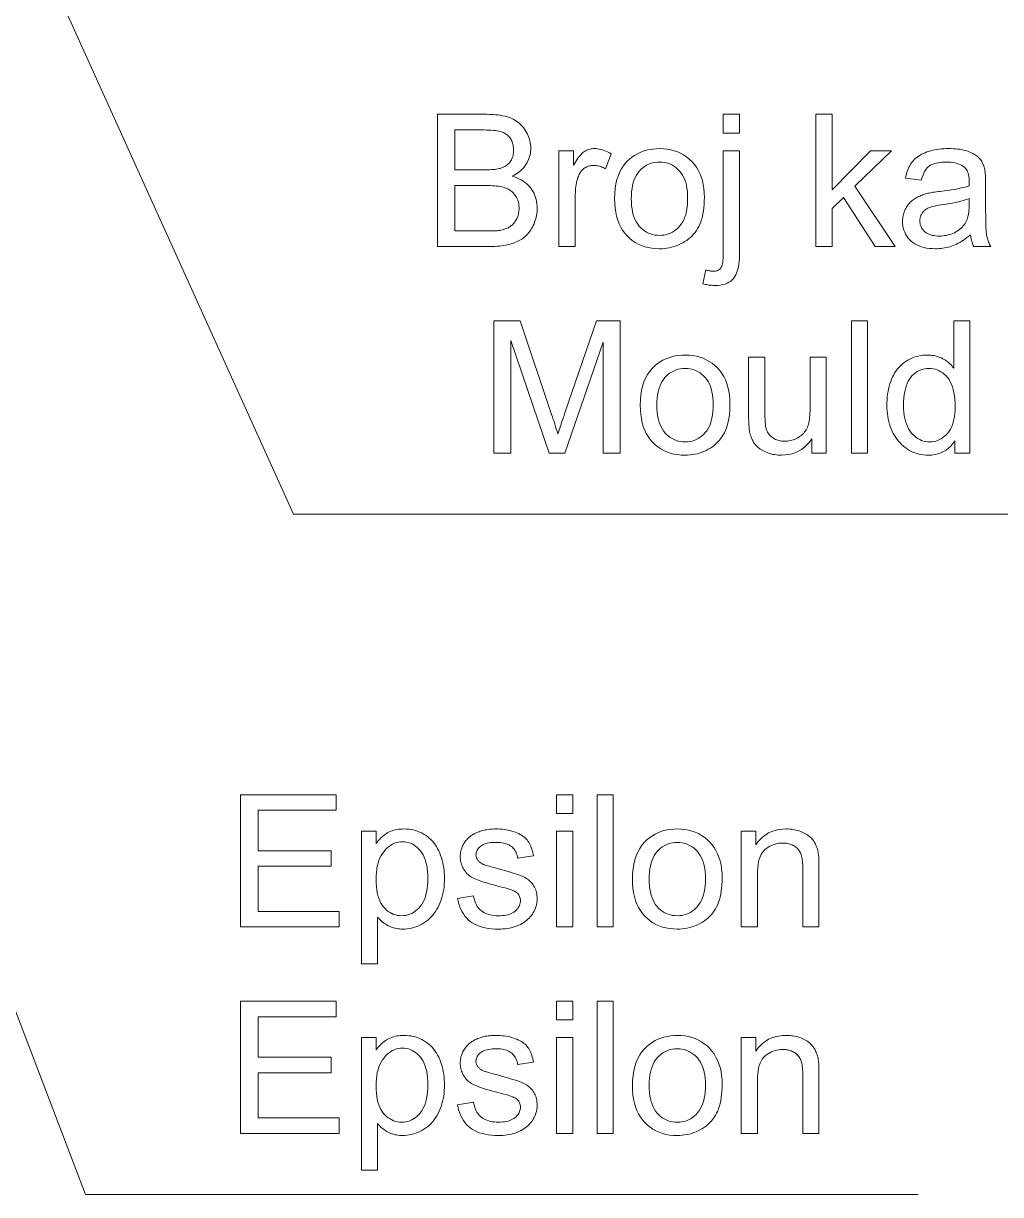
# Model space of a CAD drawing. Extents: x 0 to 297, y 0 to 420.
# Drawn here: x 139.35 to 161.52, y 125.25 to 151.81 of the extents above; entities that cross this region are included whole.
import ezdxf

# ---------------------------------------------------------------- set-up
doc = ezdxf.new("R2010")
doc.units = 0

msp = doc.modelspace()

# ---------------------------------------------------------------- linework, layer by layer
at = {"color": 7, "lineweight": 13}
for points in [[(126.334, 182.961), (145.477, 140.683), (169.403, 140.683)], [(118.818, 182.747), (140.756, 125.251), (159.655, 125.251)]]:
    msp.add_lwpolyline(points, dxfattribs=at)
for points in [[(148.743, 146.753), (148.743, 149.753), (149.868, 149.753), (149.936, 149.752), (150, 149.749), (150.062, 149.745), (150.121, 149.739), (150.178, 149.73), (150.232, 149.72), (150.283, 149.708), (150.331, 149.695), (150.377, 149.679), (150.42, 149.662), (150.46, 149.643), (150.499, 149.622), (150.536, 149.599), (150.571, 149.573), (150.605, 149.546), (150.636, 149.517), (150.666, 149.486), (150.694, 149.453), (150.721, 149.419), (150.745, 149.382), (150.767, 149.344), (150.787, 149.305), (150.805, 149.267), (150.82, 149.227), (150.833, 149.188), (150.844, 149.148), (150.852, 149.108), (150.858, 149.068), (150.861, 149.027), (150.863, 148.986), (150.862, 148.947), (150.858, 148.91), (150.853, 148.872), (150.846, 148.835), (150.837, 148.799), (150.825, 148.763), (150.812, 148.727), (150.796, 148.692), (150.778, 148.658), (150.758, 148.623), (150.736, 148.59), (150.712, 148.558), (150.686, 148.527), (150.658, 148.498), (150.627, 148.47), (150.595, 148.443), (150.56, 148.418), (150.523, 148.394), (150.484, 148.371), (150.443, 148.349), (150.496, 148.332), (150.547, 148.313), (150.595, 148.291), (150.641, 148.267), (150.684, 148.241), (150.724, 148.213), (150.763, 148.182), (150.798, 148.15), (150.831, 148.114), (150.862, 148.077), (150.889, 148.038), (150.914, 147.997), (150.936, 147.955), (150.955, 147.912), (150.971, 147.867), (150.985, 147.821), (150.995, 147.774), (151.002, 147.725), (151.006, 147.674), (151.008, 147.623), (151.007, 147.581), (151.004, 147.54), (151, 147.499), (150.994, 147.459), (150.986, 147.419), (150.976, 147.381), (150.964, 147.342), (150.951, 147.305), (150.936, 147.267), (150.919, 147.231), (150.901, 147.196), (150.882, 147.162), (150.862, 147.13), (150.841, 147.099), (150.819, 147.071), (150.797, 147.043), (150.774, 147.018), (150.75, 146.994), (150.725, 146.972), (150.699, 146.952), (150.672, 146.932), (150.644, 146.914), (150.614, 146.897), (150.584, 146.881), (150.551, 146.865), (150.518, 146.851), (150.483, 146.838), (150.447, 146.825), (150.409, 146.814), (150.37, 146.803), (150.33, 146.794), (150.288, 146.785), (150.244, 146.778), (150.198, 146.771), (150.151, 146.766), (150.101, 146.761), (150.05, 146.758), (149.998, 146.755), (149.943, 146.754), (149.887, 146.753)], [(155.232, 149.325), (155.232, 149.753), (155.6, 149.753), (155.6, 149.325)], [(157.331, 146.753), (157.331, 149.753), (157.7, 149.753), (157.7, 148.042), (158.571, 148.926), (159.048, 148.926), (158.217, 148.12), (159.132, 146.753), (158.678, 146.753), (157.96, 147.864), (157.7, 147.615), (157.7, 146.753)], [(149.14, 148.493), (149.788, 148.493), (149.84, 148.493), (149.888, 148.494), (149.933, 148.496), (149.976, 148.498), (150.015, 148.501), (150.051, 148.505), (150.085, 148.51), (150.115, 148.515), (150.142, 148.521), (150.167, 148.527), (150.196, 148.537), (150.224, 148.548), (150.251, 148.56), (150.276, 148.573), (150.3, 148.587), (150.322, 148.603), (150.342, 148.619), (150.361, 148.637), (150.379, 148.656), (150.395, 148.677), (150.41, 148.698), (150.423, 148.721), (150.434, 148.744), (150.444, 148.769), (150.453, 148.794), (150.46, 148.821), (150.465, 148.849), (150.469, 148.878), (150.471, 148.908), (150.472, 148.939), (150.471, 148.968), (150.469, 148.997), (150.465, 149.025), (150.46, 149.052), (150.454, 149.079), (150.446, 149.105), (150.437, 149.13), (150.426, 149.155), (150.414, 149.179), (150.4, 149.202), (150.385, 149.224), (150.369, 149.244), (150.352, 149.263), (150.333, 149.281), (150.313, 149.297), (150.292, 149.312), (150.27, 149.325), (150.246, 149.337), (150.222, 149.348), (150.196, 149.357), (150.167, 149.365), (150.135, 149.372), (150.099, 149.378), (150.059, 149.384), (150.015, 149.389), (149.967, 149.392), (149.916, 149.395), (149.861, 149.397), (149.802, 149.399), (149.739, 149.399), (149.14, 149.399)], [(151.503, 146.753), (151.503, 148.926), (151.835, 148.926), (151.835, 148.597), (151.86, 148.642), (151.885, 148.683), (151.909, 148.721), (151.933, 148.757), (151.957, 148.789), (151.98, 148.818), (152.003, 148.843), (152.025, 148.866), (152.047, 148.885), (152.069, 148.902), (152.091, 148.916), (152.113, 148.928), (152.135, 148.939), (152.158, 148.949), (152.182, 148.957), (152.206, 148.964), (152.23, 148.969), (152.255, 148.973), (152.28, 148.975), (152.305, 148.975), (152.343, 148.974), (152.38, 148.971), (152.418, 148.965), (152.455, 148.956), (152.493, 148.946), (152.531, 148.933), (152.569, 148.917), (152.607, 148.899), (152.646, 148.879), (152.684, 148.857), (152.557, 148.515), (152.53, 148.53), (152.503, 148.544), (152.476, 148.556), (152.449, 148.566), (152.422, 148.575), (152.395, 148.582), (152.368, 148.588), (152.341, 148.592), (152.314, 148.594), (152.287, 148.595), (152.263, 148.594), (152.24, 148.592), (152.217, 148.588), (152.194, 148.583), (152.172, 148.577), (152.151, 148.569), (152.13, 148.559), (152.109, 148.548), (152.089, 148.536), (152.07, 148.522), (152.051, 148.507), (152.034, 148.491), (152.017, 148.474), (152.002, 148.455), (151.988, 148.435), (151.974, 148.415), (151.962, 148.393), (151.951, 148.37), (151.942, 148.346), (151.933, 148.321), (151.921, 148.281), (151.911, 148.241), (151.902, 148.199), (151.894, 148.158), (151.887, 148.115), (151.881, 148.072), (151.877, 148.028), (151.874, 147.983), (151.872, 147.937), (151.872, 147.891), (151.872, 146.753)], [(152.766, 147.84), (152.769, 147.957), (152.779, 148.069), (152.796, 148.174), (152.819, 148.273), (152.85, 148.365), (152.887, 148.451), (152.93, 148.531), (152.981, 148.605), (153.038, 148.673), (153.101, 148.734), (153.159, 148.78), (153.218, 148.821), (153.281, 148.857), (153.345, 148.889), (153.412, 148.915), (153.482, 148.937), (153.554, 148.954), (153.629, 148.966), (153.705, 148.973), (153.785, 148.975), (153.873, 148.973), (153.958, 148.964), (154.039, 148.949), (154.117, 148.928), (154.192, 148.902), (154.264, 148.87), (154.332, 148.832), (154.397, 148.788), (154.459, 148.738), (154.517, 148.682), (154.572, 148.621), (154.62, 148.555), (154.663, 148.485), (154.7, 148.411), (154.731, 148.332), (154.756, 148.249), (154.776, 148.161), (154.791, 148.069), (154.799, 147.972), (154.802, 147.87), (154.801, 147.788), (154.797, 147.71), (154.791, 147.635), (154.782, 147.563), (154.77, 147.496), (154.757, 147.431), (154.74, 147.371), (154.721, 147.314), (154.7, 147.26), (154.676, 147.21), (154.65, 147.163), (154.621, 147.119), (154.59, 147.076), (154.557, 147.035), (154.522, 146.997), (154.484, 146.961), (154.444, 146.926), (154.401, 146.894), (154.357, 146.865), (154.31, 146.837), (154.261, 146.812), (154.212, 146.789), (154.162, 146.769), (154.11, 146.752), (154.058, 146.737), (154.005, 146.725), (153.952, 146.716), (153.897, 146.709), (153.841, 146.705), (153.785, 146.704), (153.695, 146.707), (153.609, 146.716), (153.527, 146.73), (153.448, 146.751), (153.372, 146.777), (153.3, 146.809), (153.232, 146.847), (153.167, 146.891), (153.105, 146.941), (153.047, 146.997), (152.994, 147.058), (152.946, 147.124), (152.904, 147.195), (152.867, 147.272), (152.836, 147.354), (152.811, 147.441), (152.791, 147.533), (152.777, 147.63), (152.769, 147.732)], [(154.765, 145.91), (154.835, 146.223), (154.856, 146.218), (154.877, 146.213), (154.897, 146.208), (154.916, 146.205), (154.933, 146.202), (154.95, 146.199), (154.966, 146.197), (154.981, 146.196), (154.995, 146.195), (155.009, 146.194), (155.031, 146.195), (155.051, 146.197), (155.071, 146.201), (155.089, 146.206), (155.107, 146.213), (155.123, 146.221), (155.138, 146.231), (155.152, 146.242), (155.165, 146.255), (155.176, 146.269), (155.187, 146.286), (155.196, 146.308), (155.205, 146.334), (155.212, 146.365), (155.218, 146.4), (155.223, 146.439), (155.227, 146.483), (155.229, 146.532), (155.231, 146.585), (155.232, 146.643), (155.232, 148.926), (155.6, 148.926), (155.6, 146.634), (155.599, 146.557), (155.596, 146.484), (155.591, 146.416), (155.583, 146.352), (155.574, 146.294), (155.562, 146.241), (155.549, 146.192), (155.533, 146.148), (155.515, 146.11), (155.496, 146.076), (155.467, 146.037), (155.435, 146.002), (155.4, 145.971), (155.361, 145.945), (155.319, 145.922), (155.273, 145.904), (155.223, 145.89), (155.17, 145.879), (155.114, 145.873), (155.054, 145.871), (155.024, 145.871), (154.994, 145.873), (154.965, 145.875), (154.936, 145.877), (154.907, 145.881), (154.878, 145.885), (154.85, 145.89), (154.821, 145.896), (154.793, 145.903)], [(160.843, 147.021), (160.802, 146.987), (160.762, 146.956), (160.721, 146.926), (160.682, 146.898), (160.642, 146.873), (160.603, 146.849), (160.564, 146.828), (160.525, 146.808), (160.487, 146.791), (160.449, 146.776), (160.411, 146.762), (160.372, 146.75), (160.333, 146.739), (160.293, 146.73), (160.253, 146.722), (160.212, 146.715), (160.17, 146.71), (160.128, 146.707), (160.086, 146.705), (160.043, 146.704), (159.973, 146.706), (159.906, 146.711), (159.843, 146.72), (159.783, 146.732), (159.726, 146.748), (159.673, 146.767), (159.623, 146.79), (159.576, 146.816), (159.532, 146.846), (159.492, 146.879), (159.456, 146.915), (159.423, 146.953), (159.394, 146.993), (159.369, 147.034), (159.348, 147.078), (159.331, 147.124), (159.317, 147.172), (159.308, 147.221), (159.302, 147.273), (159.3, 147.326), (159.301, 147.358), (159.303, 147.389), (159.306, 147.419), (159.312, 147.449), (159.318, 147.479), (159.326, 147.508), (159.335, 147.536), (159.346, 147.564), (159.359, 147.591), (159.373, 147.618), (159.388, 147.644), (159.403, 147.668), (159.42, 147.692), (159.438, 147.715), (159.456, 147.737), (159.476, 147.757), (159.496, 147.777), (159.518, 147.795), (159.54, 147.813), (159.563, 147.829), (159.587, 147.845), (159.611, 147.86), (159.636, 147.874), (159.662, 147.887), (159.688, 147.9), (159.715, 147.911), (159.742, 147.922), (159.77, 147.932), (159.799, 147.942), (159.828, 147.95), (159.851, 147.956), (159.876, 147.962), (159.903, 147.967), (159.932, 147.973), (159.964, 147.978), (159.998, 147.984), (160.034, 147.989), (160.072, 147.995), (160.113, 148), (160.155, 148.005), (160.242, 148.016), (160.324, 148.028), (160.402, 148.039), (160.475, 148.051), (160.543, 148.064), (160.606, 148.077), (160.665, 148.09), (160.718, 148.104), (160.768, 148.118), (160.812, 148.132), (160.813, 148.147), (160.813, 148.16), (160.813, 148.173), (160.813, 148.184), (160.814, 148.194), (160.814, 148.203), (160.814, 148.211), (160.814, 148.218), (160.814, 148.224), (160.814, 148.229), (160.813, 148.272), (160.81, 148.313), (160.805, 148.352), (160.798, 148.387), (160.788, 148.42), (160.777, 148.451), (160.763, 148.478), (160.747, 148.504), (160.73, 148.526), (160.71, 148.546), (160.68, 148.569), (160.648, 148.591), (160.613, 148.609), (160.575, 148.626), (160.534, 148.639), (160.491, 148.651), (160.445, 148.659), (160.396, 148.666), (160.345, 148.669), (160.29, 148.671), (160.24, 148.67), (160.192, 148.667), (160.147, 148.662), (160.104, 148.656), (160.064, 148.648), (160.027, 148.638), (159.993, 148.626), (159.962, 148.612), (159.933, 148.597), (159.907, 148.579), (159.883, 148.56), (159.86, 148.537), (159.838, 148.512), (159.818, 148.484), (159.799, 148.453), (159.781, 148.42), (159.765, 148.383), (159.75, 148.344), (159.736, 148.302), (159.723, 148.257), (159.363, 148.306), (159.374, 148.352), (159.386, 148.395), (159.399, 148.437), (159.413, 148.477), (159.428, 148.515), (159.445, 148.552), (159.463, 148.586), (159.483, 148.619), (159.503, 148.65), (159.525, 148.68), (159.549, 148.708), (159.574, 148.734), (159.602, 148.759), (159.631, 148.783), (159.663, 148.806), (159.696, 148.827), (159.732, 148.847), (159.769, 148.865), (159.809, 148.883), (159.85, 148.899), (159.894, 148.913), (159.938, 148.926), (159.984, 148.938), (160.031, 148.948), (160.08, 148.956), (160.13, 148.963), (160.181, 148.969), (160.234, 148.972), (160.288, 148.975), (160.344, 148.975), (160.398, 148.975), (160.451, 148.973), (160.501, 148.97), (160.549, 148.965), (160.596, 148.959), (160.64, 148.952), (160.682, 148.943), (160.722, 148.934), (160.76, 148.922), (160.796, 148.91), (160.83, 148.897), (160.862, 148.882), (160.892, 148.868), (160.92, 148.852), (160.947, 148.836), (160.971, 148.819), (160.994, 148.802), (161.015, 148.784), (161.034, 148.765), (161.052, 148.745), (161.067, 148.725), (161.082, 148.703), (161.096, 148.681), (161.109, 148.657), (161.121, 148.633), (161.132, 148.607), (161.142, 148.581), (161.151, 148.553), (161.159, 148.524), (161.166, 148.495), (161.17, 148.474), (161.173, 148.451), (161.176, 148.424), (161.178, 148.395), (161.18, 148.363), (161.182, 148.327), (161.183, 148.289), (161.184, 148.247), (161.184, 148.202), (161.185, 148.155), (161.185, 147.664), (161.185, 147.565), (161.186, 147.473), (161.187, 147.39), (161.188, 147.313), (161.19, 147.244), (161.193, 147.183), (161.196, 147.13), (161.2, 147.084), (161.204, 147.045), (161.208, 147.014), (161.213, 146.987), (161.219, 146.96), (161.226, 146.933), (161.234, 146.907), (161.243, 146.881), (161.253, 146.855), (161.264, 146.829), (161.275, 146.803), (161.288, 146.778), (161.301, 146.753), (160.917, 146.753), (160.905, 146.776), (160.895, 146.8), (160.886, 146.825), (160.877, 146.851), (160.869, 146.877), (160.863, 146.905), (160.856, 146.933), (160.851, 146.961), (160.847, 146.991)], [(153.144, 147.84), (153.146, 147.758), (153.152, 147.681), (153.161, 147.608), (153.174, 147.539), (153.19, 147.475), (153.21, 147.414), (153.234, 147.358), (153.261, 147.306), (153.292, 147.258), (153.326, 147.215), (153.364, 147.175), (153.403, 147.14), (153.444, 147.109), (153.487, 147.082), (153.532, 147.059), (153.579, 147.04), (153.628, 147.026), (153.678, 147.015), (153.731, 147.009), (153.785, 147.007), (153.839, 147.009), (153.891, 147.015), (153.941, 147.026), (153.99, 147.04), (154.036, 147.059), (154.081, 147.082), (154.124, 147.109), (154.165, 147.14), (154.204, 147.176), (154.241, 147.216), (154.276, 147.26), (154.307, 147.308), (154.334, 147.361), (154.358, 147.418), (154.378, 147.479), (154.394, 147.545), (154.407, 147.615), (154.416, 147.69), (154.422, 147.769), (154.423, 147.852), (154.422, 147.931), (154.416, 148.005), (154.407, 148.076), (154.394, 148.143), (154.378, 148.206), (154.357, 148.265), (154.334, 148.321), (154.306, 148.372), (154.275, 148.419), (154.24, 148.463), (154.203, 148.502), (154.163, 148.538), (154.122, 148.569), (154.079, 148.596), (154.035, 148.619), (153.988, 148.637), (153.94, 148.652), (153.89, 148.662), (153.838, 148.668), (153.785, 148.671), (153.731, 148.668), (153.678, 148.662), (153.628, 148.652), (153.579, 148.637), (153.532, 148.619), (153.487, 148.596), (153.444, 148.569), (153.403, 148.538), (153.364, 148.503), (153.326, 148.464), (153.292, 148.42), (153.261, 148.373), (153.234, 148.321), (153.21, 148.265), (153.19, 148.204), (153.174, 148.14), (153.161, 148.071), (153.152, 147.998), (153.146, 147.921)], [(149.14, 147.107), (149.887, 147.107), (149.924, 147.107), (149.959, 147.108), (149.992, 147.108), (150.022, 147.109), (150.05, 147.111), (150.076, 147.112), (150.1, 147.114), (150.121, 147.116), (150.14, 147.119), (150.157, 147.121), (150.184, 147.127), (150.21, 147.133), (150.235, 147.139), (150.259, 147.146), (150.283, 147.154), (150.305, 147.163), (150.327, 147.172), (150.347, 147.182), (150.367, 147.192), (150.386, 147.203), (150.404, 147.215), (150.421, 147.228), (150.438, 147.242), (150.454, 147.257), (150.47, 147.274), (150.485, 147.291), (150.499, 147.309), (150.512, 147.328), (150.525, 147.349), (150.537, 147.37), (150.549, 147.392), (150.559, 147.415), (150.568, 147.439), (150.575, 147.463), (150.582, 147.488), (150.587, 147.514), (150.591, 147.54), (150.594, 147.567), (150.596, 147.594), (150.597, 147.623), (150.596, 147.656), (150.593, 147.688), (150.589, 147.72), (150.583, 147.75), (150.575, 147.78), (150.566, 147.808), (150.555, 147.836), (150.542, 147.863), (150.527, 147.889), (150.511, 147.914), (150.493, 147.938), (150.474, 147.961), (150.453, 147.982), (150.431, 148.002), (150.408, 148.02), (150.384, 148.036), (150.358, 148.052), (150.331, 148.065), (150.302, 148.078), (150.272, 148.088), (150.24, 148.098), (150.206, 148.106), (150.169, 148.114), (150.129, 148.12), (150.086, 148.126), (150.041, 148.13), (149.993, 148.134), (149.943, 148.136), (149.889, 148.138), (149.833, 148.138), (149.14, 148.138)], [(160.812, 147.844), (160.77, 147.828), (160.724, 147.812), (160.674, 147.797), (160.62, 147.782), (160.561, 147.768), (160.499, 147.754), (160.433, 147.741), (160.363, 147.729), (160.289, 147.716), (160.211, 147.705), (160.166, 147.698), (160.125, 147.691), (160.086, 147.684), (160.05, 147.677), (160.017, 147.67), (159.986, 147.662), (159.958, 147.655), (159.932, 147.647), (159.909, 147.639), (159.889, 147.631), (159.871, 147.622), (159.853, 147.613), (159.837, 147.603), (159.821, 147.592), (159.806, 147.581), (159.792, 147.568), (159.779, 147.555), (159.766, 147.541), (159.755, 147.527), (159.744, 147.511), (159.734, 147.495), (159.726, 147.479), (159.718, 147.462), (159.711, 147.445), (159.706, 147.428), (159.701, 147.41), (159.697, 147.392), (159.695, 147.374), (159.693, 147.355), (159.693, 147.336), (159.694, 147.307), (159.697, 147.279), (159.703, 147.252), (159.711, 147.226), (159.721, 147.201), (159.733, 147.177), (159.747, 147.154), (159.764, 147.132), (159.783, 147.111), (159.804, 147.091), (159.828, 147.072), (159.853, 147.055), (159.881, 147.041), (159.91, 147.028), (159.942, 147.017), (159.975, 147.008), (160.011, 147.001), (160.049, 146.996), (160.089, 146.993), (160.131, 146.993), (160.173, 146.993), (160.214, 146.996), (160.254, 147.001), (160.293, 147.007), (160.332, 147.016), (160.369, 147.026), (160.406, 147.038), (160.441, 147.052), (160.476, 147.068), (160.509, 147.086), (160.542, 147.105), (160.572, 147.126), (160.601, 147.148), (160.628, 147.171), (160.653, 147.196), (160.677, 147.222), (160.698, 147.25), (160.718, 147.278), (160.736, 147.309), (160.753, 147.34), (160.764, 147.367), (160.774, 147.395), (160.783, 147.426), (160.791, 147.459), (160.797, 147.495), (160.803, 147.533), (160.807, 147.573), (160.81, 147.616), (160.812, 147.661), (160.812, 147.709)], [(150.028, 142.071), (150.028, 145.071), (150.625, 145.071), (151.335, 142.947), (151.354, 142.889), (151.373, 142.834), (151.39, 142.782), (151.405, 142.733), (151.42, 142.687), (151.434, 142.645), (151.447, 142.605), (151.458, 142.568), (151.469, 142.534), (151.479, 142.503), (151.489, 142.537), (151.501, 142.574), (151.514, 142.615), (151.529, 142.658), (151.544, 142.705), (151.561, 142.754), (151.578, 142.807), (151.597, 142.863), (151.617, 142.922), (151.638, 142.984), (152.357, 145.071), (152.891, 145.071), (152.891, 142.071), (152.508, 142.071), (152.508, 144.582), (151.636, 142.071), (151.278, 142.071), (150.41, 144.625), (150.41, 142.071)], [(158.138, 142.071), (158.138, 145.071), (158.506, 145.071), (158.506, 142.071)], [(160.487, 142.071), (160.487, 142.345), (160.444, 142.284), (160.396, 142.229), (160.345, 142.18), (160.29, 142.138), (160.232, 142.103), (160.169, 142.074), (160.102, 142.051), (160.032, 142.035), (159.957, 142.025), (159.879, 142.022), (159.827, 142.023), (159.777, 142.028), (159.727, 142.035), (159.678, 142.045), (159.63, 142.058), (159.582, 142.073), (159.536, 142.092), (159.49, 142.114), (159.445, 142.138), (159.401, 142.165), (159.359, 142.195), (159.318, 142.227), (159.279, 142.261), (159.243, 142.298), (159.208, 142.337), (159.175, 142.378), (159.144, 142.421), (159.115, 142.467), (159.088, 142.515), (159.064, 142.565), (159.041, 142.617), (159.02, 142.671), (159.002, 142.726), (158.987, 142.783), (158.974, 142.841), (158.963, 142.901), (158.955, 142.962), (158.949, 143.025), (158.945, 143.09), (158.944, 143.156), (158.945, 143.22), (158.948, 143.283), (158.954, 143.345), (158.961, 143.406), (158.971, 143.466), (158.983, 143.524), (158.997, 143.581), (159.013, 143.637), (159.032, 143.692), (159.052, 143.746), (159.075, 143.798), (159.1, 143.847), (159.127, 143.894), (159.156, 143.938), (159.188, 143.98), (159.221, 144.019), (159.257, 144.056), (159.295, 144.091), (159.335, 144.123), (159.378, 144.152), (159.422, 144.179), (159.466, 144.203), (159.512, 144.224), (159.559, 144.242), (159.607, 144.258), (159.656, 144.271), (159.706, 144.281), (159.757, 144.288), (159.81, 144.292), (159.863, 144.293), (159.902, 144.292), (159.94, 144.29), (159.977, 144.286), (160.013, 144.28), (160.048, 144.273), (160.083, 144.263), (160.117, 144.253), (160.149, 144.24), (160.181, 144.226), (160.213, 144.21), (160.243, 144.193), (160.272, 144.175), (160.3, 144.156), (160.326, 144.136), (160.352, 144.115), (160.376, 144.093), (160.399, 144.07), (160.421, 144.046), (160.442, 144.021), (160.462, 143.995), (160.462, 145.071), (160.829, 145.071), (160.829, 142.071)], [(153.347, 143.158), (153.35, 143.275), (153.36, 143.387), (153.377, 143.492), (153.401, 143.59), (153.431, 143.683), (153.468, 143.769), (153.511, 143.849), (153.562, 143.923), (153.619, 143.991), (153.683, 144.052), (153.74, 144.098), (153.8, 144.139), (153.862, 144.175), (153.926, 144.206), (153.994, 144.233), (154.063, 144.255), (154.135, 144.272), (154.21, 144.284), (154.287, 144.291), (154.366, 144.293), (154.454, 144.29), (154.539, 144.282), (154.62, 144.267), (154.698, 144.246), (154.773, 144.22), (154.845, 144.188), (154.913, 144.149), (154.978, 144.105), (155.04, 144.055), (155.099, 144), (155.153, 143.939), (155.201, 143.873), (155.244, 143.803), (155.281, 143.729), (155.312, 143.65), (155.338, 143.567), (155.358, 143.479), (155.372, 143.386), (155.38, 143.29), (155.383, 143.188), (155.382, 143.106), (155.378, 143.028), (155.372, 142.953), (155.363, 142.881), (155.352, 142.814), (155.338, 142.749), (155.321, 142.689), (155.303, 142.632), (155.281, 142.578), (155.257, 142.528), (155.231, 142.481), (155.202, 142.436), (155.171, 142.394), (155.138, 142.353), (155.103, 142.315), (155.065, 142.278), (155.025, 142.244), (154.983, 142.212), (154.938, 142.183), (154.891, 142.155), (154.842, 142.13), (154.793, 142.107), (154.743, 142.087), (154.692, 142.07), (154.64, 142.055), (154.587, 142.043), (154.533, 142.034), (154.478, 142.027), (154.423, 142.023), (154.366, 142.022), (154.277, 142.025), (154.191, 142.034), (154.108, 142.048), (154.029, 142.069), (153.953, 142.095), (153.881, 142.127), (153.813, 142.165), (153.748, 142.209), (153.686, 142.259), (153.628, 142.314), (153.575, 142.376), (153.527, 142.442), (153.485, 142.513), (153.448, 142.59), (153.417, 142.672), (153.392, 142.758), (153.372, 142.851), (153.358, 142.948), (153.35, 143.05)], [(157.239, 142.071), (157.239, 142.39), (157.187, 142.32), (157.13, 142.258), (157.071, 142.202), (157.007, 142.154), (156.94, 142.114), (156.869, 142.081), (156.795, 142.055), (156.717, 142.037), (156.635, 142.026), (156.55, 142.022), (156.511, 142.023), (156.474, 142.025), (156.436, 142.028), (156.4, 142.034), (156.364, 142.04), (156.328, 142.048), (156.293, 142.058), (156.258, 142.069), (156.224, 142.082), (156.19, 142.096), (156.158, 142.111), (156.127, 142.126), (156.098, 142.143), (156.071, 142.161), (156.045, 142.179), (156.021, 142.198), (155.999, 142.217), (155.979, 142.238), (155.96, 142.259), (155.943, 142.281), (155.927, 142.304), (155.912, 142.327), (155.899, 142.352), (155.886, 142.378), (155.874, 142.405), (155.863, 142.433), (155.853, 142.461), (155.844, 142.491), (155.836, 142.522), (155.829, 142.554), (155.825, 142.577), (155.821, 142.602), (155.818, 142.63), (155.815, 142.661), (155.812, 142.694), (155.81, 142.73), (155.809, 142.768), (155.808, 142.809), (155.807, 142.852), (155.807, 142.898), (155.807, 144.244), (156.175, 144.244), (156.175, 143.039), (156.175, 142.983), (156.176, 142.931), (156.177, 142.883), (156.179, 142.838), (156.181, 142.797), (156.183, 142.76), (156.186, 142.727), (156.189, 142.698), (156.193, 142.672), (156.198, 142.65), (156.205, 142.622), (156.215, 142.594), (156.225, 142.569), (156.238, 142.544), (156.252, 142.52), (156.267, 142.498), (156.284, 142.477), (156.303, 142.458), (156.323, 142.439), (156.345, 142.422), (156.368, 142.406), (156.392, 142.392), (156.417, 142.38), (156.443, 142.369), (156.471, 142.36), (156.499, 142.352), (156.529, 142.346), (156.559, 142.342), (156.591, 142.34), (156.623, 142.339), (156.656, 142.34), (156.689, 142.342), (156.721, 142.347), (156.753, 142.353), (156.784, 142.36), (156.815, 142.37), (156.845, 142.381), (156.875, 142.393), (156.905, 142.408), (156.934, 142.424), (156.962, 142.442), (156.989, 142.46), (157.014, 142.48), (157.037, 142.502), (157.058, 142.524), (157.078, 142.548), (157.096, 142.573), (157.112, 142.599), (157.127, 142.627), (157.14, 142.655), (157.151, 142.686), (157.162, 142.719), (157.171, 142.755), (157.179, 142.793), (157.185, 142.835), (157.191, 142.878), (157.195, 142.925), (157.198, 142.974), (157.2, 143.025), (157.2, 143.08), (157.2, 144.244), (157.569, 144.244), (157.569, 142.071)], [(153.726, 143.158), (153.727, 143.076), (153.733, 142.999), (153.742, 142.926), (153.755, 142.857), (153.771, 142.793), (153.791, 142.732), (153.815, 142.676), (153.842, 142.624), (153.873, 142.576), (153.908, 142.532), (153.945, 142.493), (153.984, 142.458), (154.025, 142.426), (154.068, 142.399), (154.113, 142.377), (154.16, 142.358), (154.209, 142.343), (154.259, 142.333), (154.312, 142.327), (154.366, 142.325), (154.42, 142.327), (154.472, 142.333), (154.522, 142.343), (154.571, 142.358), (154.617, 142.377), (154.662, 142.4), (154.705, 142.427), (154.746, 142.458), (154.785, 142.494), (154.822, 142.533), (154.857, 142.577), (154.888, 142.626), (154.915, 142.678), (154.939, 142.735), (154.959, 142.797), (154.975, 142.863), (154.988, 142.933), (154.997, 143.008), (155.003, 143.087), (155.005, 143.17), (155.003, 143.249), (154.997, 143.323), (154.988, 143.394), (154.975, 143.461), (154.959, 143.524), (154.939, 143.583), (154.915, 143.638), (154.887, 143.69), (154.856, 143.737), (154.821, 143.781), (154.784, 143.82), (154.745, 143.855), (154.703, 143.887), (154.661, 143.914), (154.616, 143.936), (154.57, 143.955), (154.521, 143.97), (154.471, 143.98), (154.42, 143.986), (154.366, 143.988), (154.312, 143.986), (154.259, 143.98), (154.209, 143.97), (154.16, 143.955), (154.113, 143.937), (154.068, 143.914), (154.025, 143.887), (153.984, 143.856), (153.945, 143.821), (153.908, 143.782), (153.873, 143.738), (153.842, 143.691), (153.815, 143.639), (153.791, 143.583), (153.771, 143.522), (153.755, 143.458), (153.742, 143.389), (153.733, 143.316), (153.727, 143.239)], [(159.322, 143.156), (159.324, 143.074), (159.329, 142.997), (159.338, 142.924), (159.351, 142.855), (159.366, 142.791), (159.386, 142.73), (159.409, 142.674), (159.435, 142.622), (159.465, 142.575), (159.498, 142.531), (159.534, 142.492), (159.571, 142.457), (159.61, 142.426), (159.649, 142.399), (159.69, 142.376), (159.732, 142.358), (159.776, 142.343), (159.821, 142.333), (159.867, 142.327), (159.914, 142.325), (159.961, 142.327), (160.007, 142.333), (160.052, 142.342), (160.095, 142.356), (160.137, 142.374), (160.177, 142.396), (160.216, 142.421), (160.254, 142.451), (160.29, 142.485), (160.324, 142.522), (160.356, 142.564), (160.385, 142.609), (160.41, 142.659), (160.432, 142.713), (160.451, 142.772), (160.466, 142.834), (160.478, 142.9), (160.486, 142.971), (160.491, 143.046), (160.493, 143.125), (160.491, 143.212), (160.486, 143.294), (160.477, 143.371), (160.465, 143.444), (160.45, 143.512), (160.431, 143.575), (160.409, 143.633), (160.383, 143.687), (160.354, 143.736), (160.321, 143.78), (160.286, 143.819), (160.249, 143.855), (160.211, 143.886), (160.171, 143.913), (160.129, 143.936), (160.086, 143.955), (160.041, 143.97), (159.995, 143.98), (159.947, 143.986), (159.897, 143.988), (159.849, 143.986), (159.802, 143.98), (159.757, 143.97), (159.714, 143.956), (159.672, 143.938), (159.632, 143.916), (159.593, 143.89), (159.556, 143.86), (159.521, 143.826), (159.487, 143.788), (159.456, 143.745), (159.428, 143.698), (159.403, 143.647), (159.382, 143.59), (159.364, 143.53), (159.349, 143.464), (159.337, 143.394), (159.329, 143.319), (159.324, 143.24)], [(144.278, 131.321), (144.278, 134.321), (146.447, 134.321), (146.447, 133.967), (144.675, 133.967), (144.675, 133.048), (146.334, 133.048), (146.334, 132.696), (144.675, 132.696), (144.675, 131.675), (146.517, 131.675), (146.517, 131.321)], [(151.446, 133.897), (151.446, 134.321), (151.815, 134.321), (151.815, 133.897)], [(152.367, 131.321), (152.367, 134.321), (152.736, 134.321), (152.736, 131.321)], [(147.018, 130.488), (147.018, 133.494), (147.354, 133.494), (147.354, 133.212), (147.378, 133.244), (147.402, 133.275), (147.428, 133.304), (147.453, 133.331), (147.48, 133.357), (147.507, 133.381), (147.535, 133.403), (147.563, 133.424), (147.592, 133.443), (147.622, 133.46), (147.652, 133.476), (147.684, 133.49), (147.717, 133.503), (147.751, 133.513), (147.787, 133.523), (147.824, 133.53), (147.862, 133.536), (147.901, 133.54), (147.942, 133.542), (147.984, 133.543), (148.039, 133.542), (148.093, 133.538), (148.145, 133.53), (148.196, 133.52), (148.246, 133.507), (148.294, 133.492), (148.341, 133.473), (148.387, 133.452), (148.432, 133.427), (148.475, 133.4), (148.517, 133.37), (148.556, 133.338), (148.593, 133.304), (148.629, 133.267), (148.662, 133.227), (148.693, 133.186), (148.722, 133.142), (148.749, 133.096), (148.774, 133.047), (148.796, 132.996), (148.817, 132.943), (148.835, 132.89), (148.852, 132.835), (148.866, 132.779), (148.878, 132.722), (148.887, 132.665), (148.895, 132.606), (148.9, 132.546), (148.904, 132.486), (148.905, 132.424), (148.904, 132.358), (148.9, 132.293), (148.894, 132.23), (148.886, 132.168), (148.875, 132.107), (148.862, 132.048), (148.846, 131.99), (148.828, 131.933), (148.808, 131.877), (148.785, 131.823), (148.76, 131.771), (148.733, 131.721), (148.703, 131.674), (148.672, 131.63), (148.638, 131.587), (148.602, 131.548), (148.564, 131.511), (148.524, 131.476), (148.482, 131.444), (148.437, 131.414), (148.391, 131.387), (148.345, 131.363), (148.298, 131.341), (148.251, 131.323), (148.203, 131.307), (148.155, 131.295), (148.106, 131.285), (148.057, 131.277), (148.007, 131.273), (147.957, 131.272), (147.921, 131.273), (147.885, 131.275), (147.85, 131.279), (147.816, 131.284), (147.783, 131.291), (147.75, 131.3), (147.718, 131.31), (147.687, 131.322), (147.656, 131.335), (147.627, 131.35), (147.598, 131.366), (147.57, 131.382), (147.544, 131.4), (147.518, 131.418), (147.493, 131.438), (147.47, 131.458), (147.447, 131.479), (147.426, 131.5), (147.406, 131.523), (147.386, 131.546), (147.386, 130.488)], [(149.201, 131.97), (149.566, 132.027), (149.573, 131.984), (149.582, 131.943), (149.594, 131.905), (149.608, 131.868), (149.624, 131.834), (149.642, 131.801), (149.662, 131.771), (149.685, 131.742), (149.71, 131.716), (149.737, 131.691), (149.766, 131.669), (149.797, 131.649), (149.831, 131.632), (149.867, 131.617), (149.905, 131.604), (149.945, 131.593), (149.987, 131.585), (150.032, 131.579), (150.079, 131.576), (150.128, 131.575), (150.178, 131.576), (150.225, 131.579), (150.269, 131.584), (150.311, 131.591), (150.349, 131.601), (150.386, 131.612), (150.42, 131.625), (150.451, 131.641), (150.479, 131.658), (150.505, 131.678), (150.528, 131.699), (150.549, 131.721), (150.568, 131.743), (150.584, 131.766), (150.597, 131.79), (150.608, 131.815), (150.617, 131.84), (150.623, 131.866), (150.627, 131.893), (150.628, 131.921), (150.627, 131.945), (150.623, 131.968), (150.618, 131.991), (150.61, 132.012), (150.601, 132.032), (150.589, 132.051), (150.575, 132.069), (150.558, 132.086), (150.54, 132.102), (150.519, 132.117), (150.502, 132.127), (150.48, 132.138), (150.454, 132.149), (150.423, 132.161), (150.387, 132.173), (150.347, 132.185), (150.303, 132.199), (150.254, 132.213), (150.201, 132.227), (150.143, 132.242), (150.064, 132.262), (149.991, 132.282), (149.922, 132.301), (149.858, 132.319), (149.8, 132.337), (149.746, 132.355), (149.697, 132.372), (149.654, 132.388), (149.615, 132.404), (149.581, 132.419), (149.551, 132.434), (149.521, 132.451), (149.494, 132.469), (149.468, 132.488), (149.443, 132.508), (149.42, 132.529), (149.399, 132.551), (149.379, 132.575), (149.361, 132.6), (149.344, 132.625), (149.328, 132.652), (149.315, 132.679), (149.302, 132.707), (149.292, 132.736), (149.283, 132.764), (149.276, 132.794), (149.27, 132.824), (149.266, 132.854), (149.264, 132.885), (149.263, 132.917), (149.264, 132.946), (149.266, 132.974), (149.269, 133.002), (149.273, 133.03), (149.279, 133.057), (149.287, 133.084), (149.295, 133.11), (149.305, 133.136), (149.317, 133.161), (149.329, 133.186), (149.343, 133.211), (149.358, 133.234), (149.374, 133.257), (149.39, 133.279), (149.408, 133.3), (149.426, 133.32), (149.446, 133.339), (149.467, 133.357), (149.488, 133.375), (149.51, 133.392), (149.528, 133.404), (149.547, 133.416), (149.568, 133.428), (149.589, 133.439), (149.612, 133.45), (149.636, 133.461), (149.661, 133.471), (149.688, 133.481), (149.716, 133.49), (149.745, 133.499), (149.775, 133.508), (149.805, 133.515), (149.836, 133.522), (149.867, 133.527), (149.898, 133.532), (149.931, 133.536), (149.963, 133.539), (149.996, 133.542), (150.029, 133.543), (150.063, 133.543), (150.114, 133.543), (150.163, 133.54), (150.211, 133.537), (150.258, 133.532), (150.303, 133.525), (150.347, 133.517), (150.391, 133.507), (150.432, 133.496), (150.473, 133.484), (150.512, 133.47), (150.55, 133.454), (150.585, 133.438), (150.619, 133.421), (150.651, 133.402), (150.68, 133.383), (150.708, 133.362), (150.733, 133.341), (150.757, 133.318), (150.778, 133.295), (150.798, 133.27), (150.815, 133.244), (150.832, 133.216), (150.848, 133.187), (150.862, 133.156), (150.875, 133.123), (150.888, 133.089), (150.898, 133.052), (150.908, 133.014), (150.917, 132.975), (150.924, 132.933), (150.564, 132.884), (150.559, 132.917), (150.551, 132.949), (150.541, 132.978), (150.53, 133.007), (150.517, 133.034), (150.501, 133.059), (150.484, 133.083), (150.465, 133.106), (150.445, 133.127), (150.422, 133.146), (150.398, 133.164), (150.371, 133.18), (150.343, 133.194), (150.312, 133.207), (150.28, 133.217), (150.246, 133.225), (150.21, 133.232), (150.172, 133.237), (150.132, 133.239), (150.09, 133.24), (150.04, 133.24), (149.994, 133.237), (149.95, 133.233), (149.91, 133.227), (149.872, 133.219), (149.837, 133.21), (149.806, 133.199), (149.777, 133.187), (149.751, 133.172), (149.727, 133.157), (149.707, 133.139), (149.688, 133.122), (149.672, 133.104), (149.658, 133.085), (149.646, 133.065), (149.636, 133.046), (149.629, 133.025), (149.623, 133.004), (149.62, 132.982), (149.619, 132.96), (149.619, 132.946), (149.621, 132.932), (149.623, 132.918), (149.626, 132.905), (149.63, 132.892), (149.635, 132.879), (149.641, 132.867), (149.648, 132.855), (149.655, 132.843), (149.664, 132.831), (149.673, 132.819), (149.684, 132.808), (149.696, 132.797), (149.708, 132.787), (149.722, 132.777), (149.736, 132.767), (149.752, 132.758), (149.769, 132.749), (149.786, 132.741), (149.805, 132.733), (149.818, 132.728), (149.836, 132.723), (149.858, 132.716), (149.884, 132.708), (149.914, 132.699), (149.949, 132.689), (149.988, 132.678), (150.031, 132.666), (150.079, 132.653), (150.131, 132.639), (150.206, 132.618), (150.277, 132.599), (150.344, 132.58), (150.405, 132.561), (150.462, 132.544), (150.514, 132.527), (150.562, 132.511), (150.605, 132.496), (150.643, 132.482), (150.676, 132.468), (150.706, 132.454), (150.735, 132.439), (150.763, 132.423), (150.789, 132.405), (150.814, 132.386), (150.837, 132.366), (150.86, 132.345), (150.881, 132.323), (150.9, 132.299), (150.918, 132.275), (150.935, 132.249), (150.95, 132.221), (150.963, 132.193), (150.975, 132.163), (150.984, 132.132), (150.992, 132.1), (150.998, 132.067), (151.003, 132.032), (151.005, 131.996), (151.006, 131.959), (151.005, 131.923), (151.002, 131.887), (150.997, 131.851), (150.989, 131.815), (150.98, 131.781), (150.968, 131.746), (150.954, 131.712), (150.938, 131.678), (150.919, 131.645), (150.899, 131.613), (150.876, 131.581), (150.852, 131.55), (150.826, 131.522), (150.798, 131.494), (150.768, 131.468), (150.736, 131.444), (150.702, 131.421), (150.666, 131.399), (150.628, 131.379), (150.589, 131.361), (150.548, 131.344), (150.506, 131.329), (150.463, 131.315), (150.418, 131.304), (150.373, 131.294), (150.327, 131.286), (150.279, 131.28), (150.231, 131.275), (150.181, 131.273), (150.131, 131.272), (150.048, 131.274), (149.969, 131.279), (149.894, 131.288), (149.824, 131.3), (149.757, 131.316), (149.695, 131.335), (149.636, 131.358), (149.582, 131.384), (149.531, 131.414), (149.485, 131.448), (149.442, 131.485), (149.402, 131.525), (149.366, 131.569), (149.333, 131.616), (149.303, 131.666), (149.276, 131.72), (149.253, 131.777), (149.232, 131.838), (149.215, 131.902)], [(151.446, 131.321), (151.446, 133.494), (151.815, 133.494), (151.815, 131.321)], [(153.169, 132.408), (153.173, 132.525), (153.183, 132.637), (153.2, 132.742), (153.223, 132.84), (153.253, 132.933), (153.29, 133.019), (153.334, 133.099), (153.384, 133.173), (153.441, 133.241), (153.505, 133.302), (153.562, 133.348), (153.622, 133.389), (153.684, 133.425), (153.749, 133.456), (153.816, 133.483), (153.886, 133.505), (153.958, 133.522), (154.032, 133.534), (154.109, 133.541), (154.188, 133.543), (154.276, 133.54), (154.361, 133.532), (154.443, 133.517), (154.521, 133.496), (154.596, 133.47), (154.667, 133.438), (154.736, 133.399), (154.801, 133.355), (154.863, 133.305), (154.921, 133.25), (154.975, 133.189), (155.023, 133.123), (155.066, 133.053), (155.103, 132.979), (155.134, 132.9), (155.16, 132.817), (155.18, 132.729), (155.194, 132.636), (155.203, 132.54), (155.206, 132.438), (155.204, 132.356), (155.201, 132.278), (155.194, 132.203), (155.185, 132.131), (155.174, 132.064), (155.16, 131.999), (155.144, 131.939), (155.125, 131.882), (155.104, 131.828), (155.08, 131.778), (155.053, 131.731), (155.025, 131.686), (154.994, 131.644), (154.961, 131.603), (154.925, 131.565), (154.887, 131.528), (154.847, 131.494), (154.805, 131.462), (154.76, 131.432), (154.713, 131.405), (154.665, 131.38), (154.615, 131.357), (154.565, 131.337), (154.514, 131.32), (154.462, 131.305), (154.409, 131.293), (154.355, 131.284), (154.301, 131.277), (154.245, 131.273), (154.188, 131.272), (154.099, 131.275), (154.013, 131.284), (153.93, 131.298), (153.851, 131.319), (153.776, 131.345), (153.704, 131.377), (153.635, 131.415), (153.57, 131.459), (153.509, 131.509), (153.451, 131.564), (153.397, 131.626), (153.349, 131.692), (153.307, 131.763), (153.271, 131.84), (153.24, 131.922), (153.214, 132.008), (153.195, 132.1), (153.181, 132.198), (153.172, 132.3)], [(155.637, 131.321), (155.637, 133.494), (155.969, 133.494), (155.969, 133.185), (156.019, 133.253), (156.073, 133.314), (156.132, 133.368), (156.194, 133.414), (156.261, 133.454), (156.333, 133.486), (156.408, 133.511), (156.488, 133.529), (156.572, 133.54), (156.661, 133.543), (156.699, 133.543), (156.738, 133.54), (156.776, 133.537), (156.813, 133.532), (156.849, 133.526), (156.885, 133.518), (156.92, 133.509), (156.955, 133.498), (156.988, 133.486), (157.022, 133.473), (157.054, 133.458), (157.084, 133.443), (157.113, 133.426), (157.14, 133.409), (157.166, 133.391), (157.19, 133.372), (157.212, 133.352), (157.232, 133.332), (157.251, 133.31), (157.268, 133.288), (157.284, 133.264), (157.299, 133.24), (157.313, 133.215), (157.326, 133.189), (157.338, 133.162), (157.349, 133.135), (157.359, 133.106), (157.368, 133.077), (157.376, 133.046), (157.383, 133.015), (157.387, 132.993), (157.39, 132.968), (157.393, 132.94), (157.396, 132.909), (157.398, 132.875), (157.4, 132.837), (157.402, 132.797), (157.403, 132.753), (157.403, 132.707), (157.403, 132.657), (157.403, 131.321), (157.035, 131.321), (157.035, 132.643), (157.035, 132.687), (157.033, 132.728), (157.031, 132.768), (157.028, 132.805), (157.024, 132.84), (157.02, 132.872), (157.014, 132.902), (157.008, 132.93), (157, 132.956), (156.992, 132.98), (156.983, 133.001), (156.972, 133.022), (156.96, 133.042), (156.947, 133.062), (156.932, 133.08), (156.917, 133.097), (156.899, 133.114), (156.881, 133.129), (156.861, 133.144), (156.84, 133.158), (156.817, 133.17), (156.794, 133.182), (156.77, 133.191), (156.746, 133.2), (156.721, 133.207), (156.695, 133.213), (156.668, 133.218), (156.64, 133.221), (156.612, 133.223), (156.583, 133.224), (156.536, 133.223), (156.491, 133.218), (156.447, 133.211), (156.405, 133.2), (156.364, 133.187), (156.324, 133.17), (156.285, 133.151), (156.247, 133.128), (156.211, 133.103), (156.177, 133.075), (156.144, 133.042), (156.115, 133.004), (156.089, 132.961), (156.067, 132.912), (156.048, 132.858), (156.033, 132.799), (156.021, 132.734), (156.013, 132.664), (156.007, 132.589), (156.006, 132.508), (156.006, 131.321)], [(147.352, 132.395), (147.353, 132.314), (147.358, 132.236), (147.367, 132.163), (147.379, 132.095), (147.394, 132.031), (147.413, 131.971), (147.435, 131.915), (147.46, 131.864), (147.489, 131.818), (147.521, 131.775), (147.556, 131.737), (147.592, 131.703), (147.63, 131.673), (147.669, 131.647), (147.709, 131.625), (147.751, 131.607), (147.794, 131.593), (147.839, 131.583), (147.885, 131.577), (147.933, 131.575), (147.981, 131.577), (148.028, 131.583), (148.074, 131.593), (148.118, 131.608), (148.161, 131.627), (148.202, 131.649), (148.242, 131.676), (148.28, 131.708), (148.318, 131.743), (148.353, 131.782), (148.386, 131.826), (148.416, 131.875), (148.442, 131.928), (148.465, 131.985), (148.484, 132.047), (148.5, 132.114), (148.512, 132.185), (148.521, 132.261), (148.526, 132.341), (148.528, 132.426), (148.526, 132.507), (148.521, 132.584), (148.513, 132.656), (148.501, 132.725), (148.485, 132.789), (148.467, 132.849), (148.444, 132.905), (148.419, 132.957), (148.39, 133.005), (148.357, 133.048), (148.322, 133.087), (148.286, 133.122), (148.249, 133.153), (148.21, 133.18), (148.17, 133.203), (148.128, 133.222), (148.086, 133.236), (148.041, 133.246), (147.996, 133.253), (147.949, 133.255), (147.903, 133.253), (147.857, 133.246), (147.813, 133.235), (147.769, 133.22), (147.727, 133.2), (147.686, 133.176), (147.646, 133.147), (147.607, 133.114), (147.569, 133.077), (147.533, 133.035), (147.498, 132.989), (147.467, 132.939), (147.44, 132.885), (147.417, 132.827), (147.397, 132.765), (147.38, 132.699), (147.368, 132.629), (147.359, 132.555), (147.353, 132.477)], [(153.548, 132.408), (153.55, 132.326), (153.555, 132.249), (153.564, 132.176), (153.577, 132.107), (153.594, 132.043), (153.614, 131.982), (153.637, 131.926), (153.665, 131.874), (153.695, 131.826), (153.73, 131.782), (153.767, 131.743), (153.807, 131.708), (153.848, 131.676), (153.891, 131.649), (153.936, 131.627), (153.983, 131.608), (154.031, 131.593), (154.082, 131.583), (154.134, 131.577), (154.188, 131.575), (154.242, 131.577), (154.294, 131.583), (154.345, 131.593), (154.393, 131.608), (154.44, 131.627), (154.484, 131.65), (154.527, 131.677), (154.568, 131.708), (154.607, 131.744), (154.645, 131.783), (154.679, 131.827), (154.71, 131.876), (154.738, 131.928), (154.761, 131.985), (154.781, 132.047), (154.798, 132.113), (154.811, 132.183), (154.82, 132.258), (154.825, 132.336), (154.827, 132.42), (154.825, 132.499), (154.82, 132.573), (154.81, 132.644), (154.798, 132.711), (154.781, 132.774), (154.761, 132.833), (154.737, 132.888), (154.71, 132.94), (154.679, 132.987), (154.644, 133.031), (154.606, 133.07), (154.567, 133.105), (154.526, 133.137), (154.483, 133.164), (154.438, 133.186), (154.392, 133.205), (154.344, 133.22), (154.294, 133.23), (154.242, 133.236), (154.188, 133.238), (154.134, 133.236), (154.082, 133.23), (154.031, 133.22), (153.983, 133.205), (153.936, 133.187), (153.891, 133.164), (153.848, 133.137), (153.807, 133.106), (153.767, 133.071), (153.73, 133.032), (153.695, 132.988), (153.665, 132.941), (153.637, 132.889), (153.614, 132.833), (153.594, 132.772), (153.577, 132.708), (153.564, 132.639), (153.555, 132.566), (153.55, 132.489)], [(144.278, 126.639), (144.278, 129.639), (146.447, 129.639), (146.447, 129.285), (144.675, 129.285), (144.675, 128.366), (146.334, 128.366), (146.334, 128.014), (144.675, 128.014), (144.675, 126.993), (146.517, 126.993), (146.517, 126.639)], [(151.446, 129.215), (151.446, 129.639), (151.815, 129.639), (151.815, 129.215)], [(152.367, 126.639), (152.367, 129.639), (152.736, 129.639), (152.736, 126.639)], [(147.018, 125.806), (147.018, 128.812), (147.354, 128.812), (147.354, 128.53), (147.378, 128.562), (147.402, 128.593), (147.428, 128.622), (147.453, 128.649), (147.48, 128.675), (147.507, 128.699), (147.535, 128.721), (147.563, 128.742), (147.592, 128.761), (147.622, 128.778), (147.652, 128.794), (147.684, 128.808), (147.717, 128.821), (147.751, 128.831), (147.787, 128.84), (147.824, 128.848), (147.862, 128.854), (147.901, 128.858), (147.942, 128.86), (147.984, 128.861), (148.039, 128.86), (148.093, 128.855), (148.145, 128.848), (148.196, 128.838), (148.246, 128.825), (148.294, 128.81), (148.341, 128.791), (148.387, 128.769), (148.432, 128.745), (148.475, 128.718), (148.517, 128.688), (148.556, 128.656), (148.593, 128.621), (148.629, 128.585), (148.662, 128.545), (148.693, 128.504), (148.722, 128.46), (148.749, 128.413), (148.774, 128.365), (148.796, 128.314), (148.817, 128.261), (148.835, 128.207), (148.852, 128.153), (148.866, 128.097), (148.878, 128.04), (148.887, 127.983), (148.895, 127.924), (148.9, 127.864), (148.904, 127.804), (148.905, 127.742), (148.904, 127.676), (148.9, 127.611), (148.894, 127.548), (148.886, 127.486), (148.875, 127.425), (148.862, 127.365), (148.846, 127.307), (148.828, 127.251), (148.808, 127.195), (148.785, 127.141), (148.76, 127.089), (148.733, 127.039), (148.703, 126.992), (148.672, 126.948), (148.638, 126.905), (148.602, 126.866), (148.564, 126.828), (148.524, 126.794), (148.482, 126.762), (148.437, 126.732), (148.391, 126.705), (148.345, 126.681), (148.298, 126.659), (148.251, 126.641), (148.203, 126.625), (148.155, 126.612), (148.106, 126.602), (148.057, 126.595), (148.007, 126.591), (147.957, 126.59), (147.921, 126.59), (147.885, 126.593), (147.85, 126.597), (147.816, 126.602), (147.783, 126.609), (147.75, 126.618), (147.718, 126.628), (147.687, 126.639), (147.656, 126.653), (147.627, 126.667), (147.598, 126.683), (147.57, 126.7), (147.544, 126.718), (147.518, 126.736), (147.493, 126.755), (147.47, 126.775), (147.447, 126.796), (147.426, 126.818), (147.406, 126.841), (147.386, 126.864), (147.386, 125.806)], [(149.201, 127.287), (149.566, 127.345), (149.573, 127.302), (149.582, 127.261), (149.594, 127.223), (149.608, 127.186), (149.624, 127.151), (149.642, 127.119), (149.662, 127.088), (149.685, 127.06), (149.71, 127.034), (149.737, 127.009), (149.766, 126.987), (149.797, 126.967), (149.831, 126.95), (149.867, 126.935), (149.905, 126.922), (149.945, 126.911), (149.987, 126.903), (150.032, 126.897), (150.079, 126.894), (150.128, 126.893), (150.178, 126.894), (150.225, 126.897), (150.269, 126.902), (150.311, 126.909), (150.349, 126.918), (150.386, 126.93), (150.42, 126.943), (150.451, 126.959), (150.479, 126.976), (150.505, 126.996), (150.528, 127.017), (150.549, 127.039), (150.568, 127.061), (150.584, 127.084), (150.597, 127.108), (150.608, 127.133), (150.617, 127.158), (150.623, 127.184), (150.627, 127.211), (150.628, 127.238), (150.627, 127.263), (150.623, 127.286), (150.618, 127.308), (150.61, 127.33), (150.601, 127.35), (150.589, 127.369), (150.575, 127.387), (150.558, 127.404), (150.54, 127.42), (150.519, 127.435), (150.502, 127.445), (150.48, 127.456), (150.454, 127.467), (150.423, 127.478), (150.387, 127.491), (150.347, 127.503), (150.303, 127.517), (150.254, 127.53), (150.201, 127.545), (150.143, 127.56), (150.064, 127.58), (149.991, 127.599), (149.922, 127.619), (149.858, 127.637), (149.8, 127.655), (149.746, 127.673), (149.697, 127.689), (149.654, 127.706), (149.615, 127.721), (149.581, 127.737), (149.551, 127.752), (149.521, 127.769), (149.494, 127.787), (149.468, 127.806), (149.443, 127.826), (149.42, 127.847), (149.399, 127.869), (149.379, 127.893), (149.361, 127.918), (149.344, 127.943), (149.328, 127.97), (149.315, 127.997), (149.302, 128.025), (149.292, 128.053), (149.283, 128.082), (149.276, 128.112), (149.27, 128.142), (149.266, 128.172), (149.264, 128.203), (149.263, 128.235), (149.264, 128.264), (149.266, 128.292), (149.269, 128.32), (149.273, 128.348), (149.279, 128.375), (149.287, 128.402), (149.295, 128.428), (149.305, 128.454), (149.317, 128.479), (149.329, 128.504), (149.343, 128.528), (149.358, 128.552), (149.374, 128.575), (149.39, 128.596), (149.408, 128.617), (149.426, 128.638), (149.446, 128.657), (149.467, 128.675), (149.488, 128.693), (149.51, 128.71), (149.528, 128.722), (149.547, 128.734), (149.568, 128.746), (149.589, 128.757), (149.612, 128.768), (149.636, 128.779), (149.661, 128.789), (149.688, 128.799), (149.716, 128.808), (149.745, 128.817), (149.775, 128.826), (149.805, 128.833), (149.836, 128.84), (149.867, 128.845), (149.898, 128.85), (149.931, 128.854), (149.963, 128.857), (149.996, 128.859), (150.029, 128.861), (150.063, 128.861), (150.114, 128.86), (150.163, 128.858), (150.211, 128.855), (150.258, 128.849), (150.303, 128.843), (150.347, 128.835), (150.391, 128.825), (150.432, 128.814), (150.473, 128.801), (150.512, 128.787), (150.55, 128.772), (150.585, 128.756), (150.619, 128.739), (150.651, 128.72), (150.68, 128.701), (150.708, 128.68), (150.733, 128.659), (150.757, 128.636), (150.778, 128.613), (150.798, 128.588), (150.815, 128.562), (150.832, 128.534), (150.848, 128.505), (150.862, 128.474), (150.875, 128.441), (150.888, 128.406), (150.898, 128.37), (150.908, 128.332), (150.917, 128.293), (150.924, 128.251), (150.564, 128.202), (150.559, 128.235), (150.551, 128.266), (150.541, 128.296), (150.53, 128.325), (150.517, 128.352), (150.501, 128.377), (150.484, 128.401), (150.465, 128.424), (150.445, 128.445), (150.422, 128.464), (150.398, 128.482), (150.371, 128.498), (150.343, 128.512), (150.312, 128.524), (150.28, 128.535), (150.246, 128.543), (150.21, 128.55), (150.172, 128.555), (150.132, 128.557), (150.09, 128.558), (150.04, 128.557), (149.994, 128.555), (149.95, 128.551), (149.91, 128.545), (149.872, 128.537), (149.837, 128.528), (149.806, 128.517), (149.777, 128.505), (149.751, 128.49), (149.727, 128.474), (149.707, 128.457), (149.688, 128.44), (149.672, 128.421), (149.658, 128.403), (149.646, 128.383), (149.636, 128.363), (149.629, 128.343), (149.623, 128.322), (149.62, 128.3), (149.619, 128.278), (149.619, 128.264), (149.621, 128.25), (149.623, 128.236), (149.626, 128.223), (149.63, 128.21), (149.635, 128.197), (149.641, 128.185), (149.648, 128.173), (149.655, 128.161), (149.664, 128.149), (149.673, 128.137), (149.684, 128.126), (149.696, 128.115), (149.708, 128.105), (149.722, 128.095), (149.736, 128.085), (149.752, 128.076), (149.769, 128.067), (149.786, 128.059), (149.805, 128.051), (149.818, 128.046), (149.836, 128.04), (149.858, 128.034), (149.884, 128.026), (149.914, 128.017), (149.949, 128.007), (149.988, 127.996), (150.031, 127.984), (150.079, 127.971), (150.131, 127.957), (150.206, 127.936), (150.277, 127.916), (150.344, 127.897), (150.405, 127.879), (150.462, 127.862), (150.514, 127.845), (150.562, 127.829), (150.605, 127.814), (150.643, 127.799), (150.676, 127.786), (150.706, 127.772), (150.735, 127.757), (150.763, 127.74), (150.789, 127.723), (150.814, 127.704), (150.837, 127.684), (150.86, 127.663), (150.881, 127.641), (150.9, 127.617), (150.918, 127.592), (150.935, 127.566), (150.95, 127.539), (150.963, 127.511), (150.975, 127.481), (150.984, 127.45), (150.992, 127.418), (150.998, 127.385), (151.003, 127.35), (151.005, 127.314), (151.006, 127.277), (151.005, 127.241), (151.002, 127.204), (150.997, 127.169), (150.989, 127.133), (150.98, 127.098), (150.968, 127.064), (150.954, 127.03), (150.938, 126.996), (150.919, 126.963), (150.899, 126.93), (150.876, 126.899), (150.852, 126.868), (150.826, 126.839), (150.798, 126.812), (150.768, 126.786), (150.736, 126.762), (150.702, 126.739), (150.666, 126.717), (150.628, 126.697), (150.589, 126.679), (150.548, 126.662), (150.506, 126.647), (150.463, 126.633), (150.418, 126.622), (150.373, 126.612), (150.327, 126.604), (150.279, 126.598), (150.231, 126.593), (150.181, 126.591), (150.131, 126.59), (150.048, 126.591), (149.969, 126.597), (149.894, 126.606), (149.824, 126.618), (149.757, 126.634), (149.695, 126.653), (149.636, 126.676), (149.582, 126.702), (149.531, 126.732), (149.485, 126.766), (149.442, 126.803), (149.402, 126.843), (149.366, 126.887), (149.333, 126.934), (149.303, 126.984), (149.276, 127.038), (149.253, 127.095), (149.232, 127.156), (149.215, 127.22)], [(153.169, 127.725), (153.173, 127.843), (153.183, 127.954), (153.2, 128.059), (153.223, 128.158), (153.253, 128.251), (153.29, 128.337), (153.334, 128.417), (153.384, 128.491), (153.441, 128.558), (153.505, 128.62), (153.562, 128.666), (153.622, 128.707), (153.684, 128.743), (153.749, 128.774), (153.816, 128.801), (153.886, 128.823), (153.958, 128.839), (154.032, 128.852), (154.109, 128.859), (154.188, 128.861), (154.276, 128.858), (154.361, 128.849), (154.443, 128.835), (154.521, 128.814), (154.596, 128.788), (154.667, 128.755), (154.736, 128.717), (154.801, 128.673), (154.863, 128.623), (154.921, 128.568), (154.975, 128.507), (155.023, 128.441), (155.066, 128.371), (155.103, 128.297), (155.134, 128.218), (155.16, 128.134), (155.18, 128.047), (155.194, 127.954), (155.203, 127.857), (155.206, 127.756), (155.204, 127.674), (155.201, 127.595), (155.194, 127.521), (155.185, 127.449), (155.174, 127.381), (155.16, 127.317), (155.144, 127.257), (155.125, 127.2), (155.104, 127.146), (155.08, 127.096), (155.053, 127.049), (155.025, 127.004), (154.994, 126.962), (154.961, 126.921), (154.925, 126.883), (154.887, 126.846), (154.847, 126.812), (154.805, 126.78), (154.76, 126.75), (154.713, 126.723), (154.665, 126.697), (154.615, 126.675), (154.565, 126.655), (154.514, 126.638), (154.462, 126.623), (154.409, 126.611), (154.355, 126.602), (154.301, 126.595), (154.245, 126.591), (154.188, 126.59), (154.099, 126.593), (154.013, 126.601), (153.93, 126.616), (153.851, 126.637), (153.776, 126.663), (153.704, 126.695), (153.635, 126.733), (153.57, 126.777), (153.509, 126.827), (153.451, 126.882), (153.397, 126.943), (153.349, 127.01), (153.307, 127.081), (153.271, 127.158), (153.24, 127.239), (153.214, 127.326), (153.195, 127.418), (153.181, 127.516), (153.172, 127.618)], [(155.637, 126.639), (155.637, 128.812), (155.969, 128.812), (155.969, 128.503), (156.019, 128.571), (156.073, 128.632), (156.132, 128.686), (156.194, 128.732), (156.261, 128.772), (156.333, 128.804), (156.408, 128.829), (156.488, 128.847), (156.572, 128.858), (156.661, 128.861), (156.699, 128.86), (156.738, 128.858), (156.776, 128.855), (156.813, 128.85), (156.849, 128.844), (156.885, 128.836), (156.92, 128.827), (156.955, 128.816), (156.988, 128.804), (157.022, 128.791), (157.054, 128.776), (157.084, 128.761), (157.113, 128.744), (157.14, 128.727), (157.166, 128.709), (157.19, 128.69), (157.212, 128.67), (157.232, 128.649), (157.251, 128.628), (157.268, 128.605), (157.284, 128.582), (157.299, 128.558), (157.313, 128.533), (157.326, 128.507), (157.338, 128.48), (157.349, 128.452), (157.359, 128.424), (157.368, 128.395), (157.376, 128.364), (157.383, 128.333), (157.387, 128.311), (157.39, 128.286), (157.393, 128.258), (157.396, 128.227), (157.398, 128.193), (157.4, 128.155), (157.402, 128.115), (157.403, 128.071), (157.403, 128.025), (157.403, 127.975), (157.403, 126.639), (157.035, 126.639), (157.035, 127.961), (157.035, 128.005), (157.033, 128.046), (157.031, 128.086), (157.028, 128.123), (157.024, 128.157), (157.02, 128.19), (157.014, 128.22), (157.008, 128.248), (157, 128.274), (156.992, 128.297), (156.983, 128.319), (156.972, 128.34), (156.96, 128.36), (156.947, 128.379), (156.932, 128.398), (156.917, 128.415), (156.899, 128.431), (156.881, 128.447), (156.861, 128.462), (156.84, 128.475), (156.817, 128.488), (156.794, 128.499), (156.77, 128.509), (156.746, 128.518), (156.721, 128.525), (156.695, 128.531), (156.668, 128.536), (156.64, 128.539), (156.612, 128.541), (156.583, 128.542), (156.536, 128.54), (156.491, 128.536), (156.447, 128.528), (156.405, 128.518), (156.364, 128.505), (156.324, 128.488), (156.285, 128.469), (156.247, 128.446), (156.211, 128.421), (156.177, 128.393), (156.144, 128.36), (156.115, 128.322), (156.089, 128.279), (156.067, 128.23), (156.048, 128.176), (156.033, 128.117), (156.021, 128.052), (156.013, 127.982), (156.007, 127.907), (156.006, 127.826), (156.006, 126.639)], [(147.352, 127.713), (147.353, 127.631), (147.358, 127.554), (147.367, 127.481), (147.379, 127.413), (147.394, 127.348), (147.413, 127.289), (147.435, 127.233), (147.46, 127.182), (147.489, 127.135), (147.521, 127.093), (147.556, 127.055), (147.592, 127.021), (147.63, 126.991), (147.669, 126.965), (147.709, 126.943), (147.751, 126.925), (147.794, 126.911), (147.839, 126.901), (147.885, 126.895), (147.933, 126.893), (147.981, 126.895), (148.028, 126.901), (148.074, 126.911), (148.118, 126.926), (148.161, 126.944), (148.202, 126.967), (148.242, 126.994), (148.28, 127.025), (148.318, 127.061), (148.353, 127.1), (148.386, 127.144), (148.416, 127.192), (148.442, 127.245), (148.465, 127.303), (148.484, 127.365), (148.5, 127.432), (148.512, 127.503), (148.521, 127.579), (148.526, 127.659), (148.528, 127.744), (148.526, 127.825), (148.521, 127.902), (148.513, 127.974), (148.501, 128.043), (148.485, 128.107), (148.467, 128.167), (148.444, 128.223), (148.419, 128.275), (148.39, 128.323), (148.357, 128.366), (148.322, 128.405), (148.286, 128.44), (148.249, 128.471), (148.21, 128.498), (148.17, 128.521), (148.128, 128.54), (148.086, 128.554), (148.041, 128.564), (147.996, 128.571), (147.949, 128.573), (147.903, 128.57), (147.857, 128.564), (147.813, 128.553), (147.769, 128.537), (147.727, 128.518), (147.686, 128.493), (147.646, 128.465), (147.607, 128.432), (147.569, 128.394), (147.533, 128.353), (147.498, 128.307), (147.467, 128.257), (147.44, 128.203), (147.417, 128.145), (147.397, 128.083), (147.38, 128.017), (147.368, 127.947), (147.359, 127.873), (147.353, 127.795)], [(151.446, 126.639), (151.446, 128.812), (151.815, 128.812), (151.815, 126.639)], [(153.548, 127.725), (153.55, 127.644), (153.555, 127.567), (153.564, 127.494), (153.577, 127.425), (153.594, 127.36), (153.614, 127.3), (153.637, 127.244), (153.665, 127.192), (153.695, 127.144), (153.73, 127.1), (153.767, 127.061), (153.807, 127.025), (153.848, 126.994), (153.891, 126.967), (153.936, 126.944), (153.983, 126.926), (154.031, 126.911), (154.082, 126.901), (154.134, 126.895), (154.188, 126.893), (154.242, 126.895), (154.294, 126.901), (154.345, 126.911), (154.393, 126.926), (154.44, 126.945), (154.484, 126.968), (154.527, 126.995), (154.568, 127.026), (154.607, 127.062), (154.645, 127.101), (154.679, 127.145), (154.71, 127.194), (154.738, 127.246), (154.761, 127.303), (154.781, 127.365), (154.798, 127.431), (154.811, 127.501), (154.82, 127.575), (154.825, 127.654), (154.827, 127.738), (154.825, 127.816), (154.82, 127.891), (154.81, 127.962), (154.798, 128.029), (154.781, 128.092), (154.761, 128.151), (154.737, 128.206), (154.71, 128.258), (154.679, 128.305), (154.644, 128.349), (154.606, 128.388), (154.567, 128.423), (154.526, 128.454), (154.483, 128.481), (154.438, 128.504), (154.392, 128.523), (154.344, 128.538), (154.294, 128.548), (154.242, 128.554), (154.188, 128.556), (154.134, 128.554), (154.082, 128.548), (154.031, 128.538), (153.983, 128.523), (153.936, 128.505), (153.891, 128.482), (153.848, 128.455), (153.807, 128.424), (153.767, 128.389), (153.73, 128.35), (153.695, 128.306), (153.665, 128.258), (153.637, 128.207), (153.614, 128.15), (153.594, 128.09), (153.577, 128.026), (153.564, 127.957), (153.555, 127.884), (153.55, 127.807)]]:
    msp.add_lwpolyline(points, close=True, dxfattribs=at)

doc.saveas('drawing.dxf')
